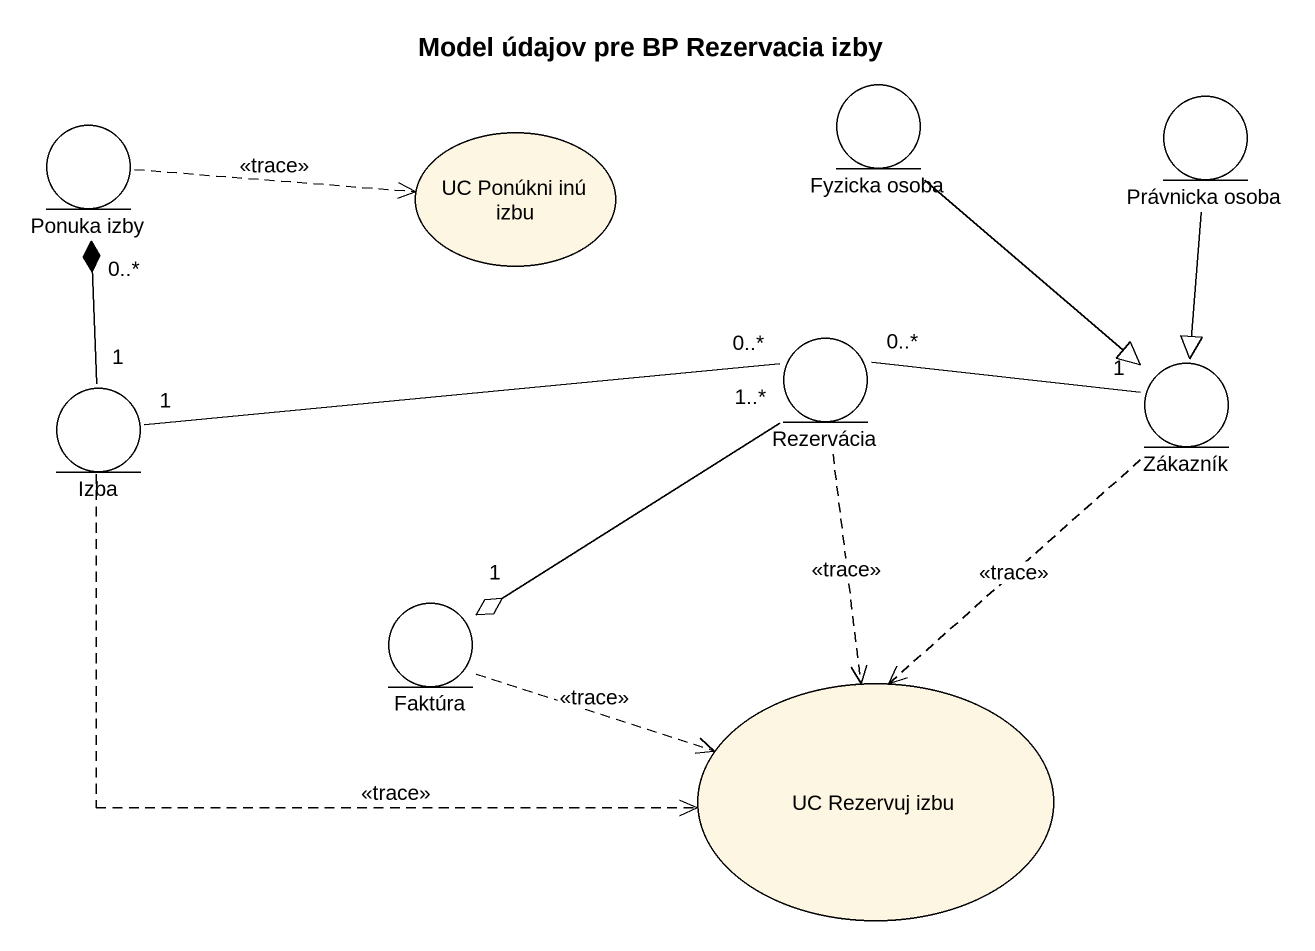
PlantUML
@startuml
title Model údajov pre BP Rezervacia izby
entity "Ponuka izby" as Ponuka_izby
usecase "UC Ponúkni inú izbu" as UC_Ponúkni_inú_izbu
entity "Fyzicka osoba" as Fyzicka_osoba
entity "Právnicka osoba" as Právnicka_osoba
entity Izba
entity Rezervácia
entity Zákazník
entity Faktúra
usecase "UC Rezervuj izbu" as UC_Rezervuj_izbu
Ponuka_izby .right.> UC_Ponúkni_inú_izbu : <<trace>>
Fyzicka_osoba --|> Zákazník
Právnicka_osoba --|> Zákazník
Izba "1" -up-* "0..*" Ponuka_izby
Izba .right.> UC_Rezervuj_izbu : <<trace>>
Rezervácia "0..*" -left- "1" Izba
Rezervácia "0..*" -right- "1" Zákazník
Rezervácia "1..*" -left-o "1" Faktúra
Rezervácia ..> UC_Rezervuj_izbu : <<trace>>
Zákazník ..> UC_Rezervuj_izbu : <<trace>>
Faktúra .right.> UC_Rezervuj_izbu : <<trace>>
@enduml
